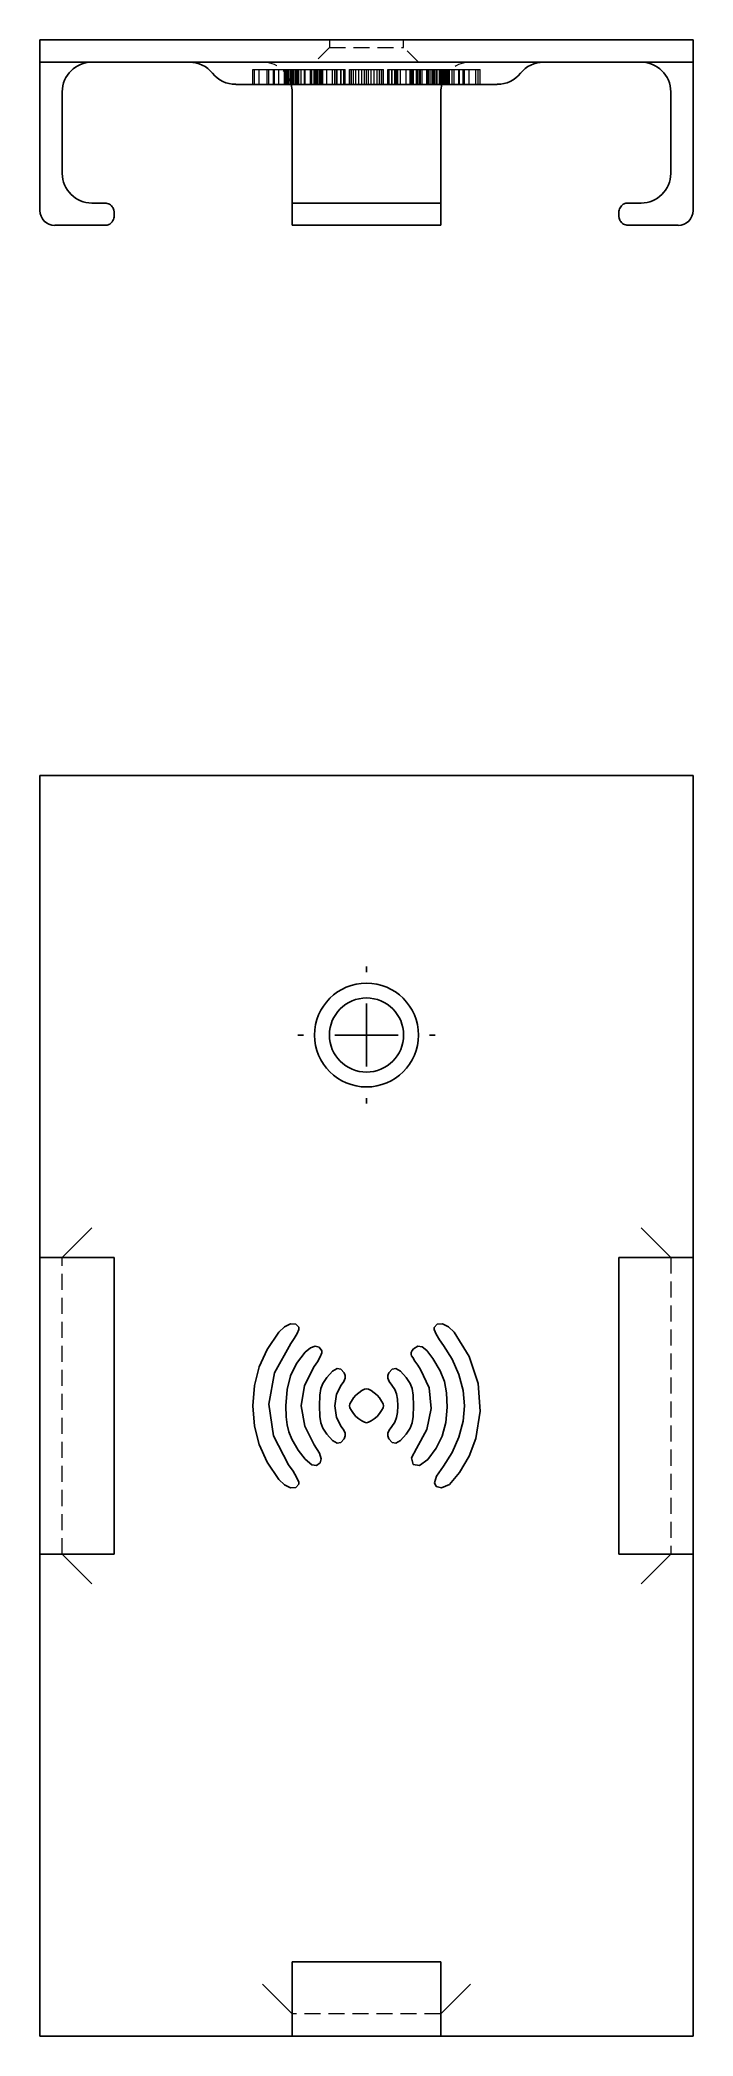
# Model space of a CAD drawing. Header units: millimetres. Extents: x 57 to 230, y 7 to 165.
# Drawn here: x 57.1 to 108.9, y 7 to 165.4 of the extents above.
import ezdxf

# ---------------------------------------------------------------- set-up
doc = ezdxf.new("R2010")
doc.units = ezdxf.units.MM
doc.linetypes.add('HIDDEN', pattern=[1.905, 1.27, -0.635])
doc.layers.add('10', color=7, linetype='Continuous')

# ---------------------------------------------------------------- blocks, each defined once
blk = doc.blocks.new('SW_CENTERMARKSYMBOL_0')
at = {"layer": '10', "color": 0}
for p, q in [((0, 5), (0, 5.44)), ((0, 0), (0, 2.5)), ((-5, 0), (-5.44, 0)), ((0, 0), (-2.5, 0)), ((0, 0), (0, -2.5)), ((0, 0), (2.5, 0)), ((5, 0), (5.44, 0)), ((0, -5), (0, -5.44))]:
    blk.add_line(p, q, dxfattribs=at)

msp = doc.modelspace()

# ---------------------------------------------------------------- linework, layer by layer
at = {"color": 7, "linetype": 'Continuous', "lineweight": 25}
for p, q in [((57.12, 165.35), (57.12, 163.59)), ((57.12, 165.35), (108.88, 165.35)), ((108.88, 165.35), (108.88, 163.59)), ((108.88, 163.59), (57.12, 163.59)), ((57.12, 163.59), (57.12, 161.24)), ((108.88, 161.24), (108.88, 163.59)), ((72.63, 161.82), (93.37, 161.82)), ((57.12, 161.24), (57.12, 151.82)), ((58.88, 154.76), (58.88, 161.24)), ((77.12, 154.76), (77.12, 161.24)), ((88.88, 161.24), (88.88, 154.76)), ((107.12, 161.24), (107.12, 154.76)), ((108.88, 151.82), (108.88, 161.24)), ((77.12, 154.76), (77.12, 152.41)), ((88.88, 152.41), (88.88, 154.76)), ((62.18, 152.41), (61.24, 152.41)), ((88.88, 152.41), (77.12, 152.41)), ((104.76, 152.41), (103.82, 152.41)), ((58.29, 150.65), (62.18, 150.65)), ((63, 151.47), (63, 151.59)), ((77.12, 151.47), (77.12, 151.59)), ((77.12, 150.65), (88.88, 150.65)), ((88.88, 151.59), (88.88, 151.47)), ((103, 151.59), (103, 151.47)), ((103.82, 150.65), (107.71, 150.65)), ((108.88, 107), (57.12, 107)), ((57.12, 107), (57.12, 71.12)), ((108.88, 71.12), (108.88, 107)), ((57.12, 71.12), (57.12, 68.76)), ((61.24, 71.12), (58.88, 68.76)), ((107.12, 68.76), (104.76, 71.12)), ((108.88, 68.76), (108.88, 71.12)), ((57.12, 68.76), (57.12, 45.24)), ((57.12, 68.76), (58.29, 68.76)), ((58.29, 68.76), (62.18, 68.76)), ((63, 45.24), (63, 68.76)), ((103, 68.76), (103, 45.24)), ((103.82, 68.76), (107.71, 68.76)), ((107.71, 68.76), (108.88, 68.76)), ((108.88, 45.24), (108.88, 68.76)), ((76.5, 63.27), (76.98, 63.5)), ((76.98, 63.5), (77.39, 63.47)), ((77.39, 63.47), (77.64, 63.23)), ((88.36, 63.22), (88.61, 63.47)), ((88.61, 63.47), (89.02, 63.5)), ((89.02, 63.5), (89.5, 63.27)), ((75.12, 61.46), (76.06, 62.84)), ((76.99, 61.93), (75.72, 59.62)), ((76.06, 62.84), (76.5, 63.27)), ((77.27, 62.34), (76.99, 61.93)), ((77.5, 62.73), (77.27, 62.34)), ((77.64, 63.06), (77.5, 62.73)), ((77.64, 63.23), (77.64, 63.06)), ((88.36, 63.04), (88.36, 63.22)), ((88.53, 62.67), (88.36, 63.04)), ((88.78, 62.24), (88.53, 62.67)), ((89.11, 61.78), (88.78, 62.24)), ((89.78, 60.71), (89.11, 61.78)), ((89.5, 63.27), (89.94, 62.84)), ((89.94, 62.84), (91.14, 60.9)), ((74.49, 60.08), (75.12, 61.46)), ((76.97, 59.38), (77.45, 60.35)), ((77.45, 60.35), (78.14, 61.25)), ((78.14, 61.25), (78.56, 61.6)), ((78.56, 61.6), (78.93, 61.74)), ((79.12, 60.5), (78.86, 60.11)), ((78.93, 61.74), (79.24, 61.65)), ((79.32, 60.88), (79.12, 60.5)), ((79.24, 61.65), (79.45, 61.36)), ((79.45, 61.2), (79.32, 60.88)), ((79.45, 61.36), (79.45, 61.2)), ((86.53, 61.08), (86.55, 61.23)), ((86.57, 60.96), (86.53, 61.08)), ((86.55, 61.23), (86.62, 61.39)), ((86.66, 60.82), (86.57, 60.96)), ((86.62, 61.39), (86.73, 61.53)), ((86.84, 60.55), (86.66, 60.82)), ((86.73, 61.53), (87.06, 61.72)), ((87.06, 60.22), (86.84, 60.55)), ((87.06, 61.72), (87.4, 61.68)), ((87.29, 59.89), (87.06, 60.22)), ((87.4, 61.68), (87.77, 61.38)), ((87.77, 61.38), (88.25, 60.75)), ((88.25, 60.75), (88.83, 59.78)), ((90.31, 59.48), (89.78, 60.71)), ((91.14, 60.9), (91.84, 58.77)), ((74, 57), (74.12, 58.62)), ((74.12, 58.62), (74.49, 60.08)), ((75.72, 59.62), (75.25, 57.12)), ((76.7, 58.28), (76.97, 59.38)), ((78.09, 58.61), (77.83, 57)), ((78.86, 60.11), (78.09, 58.61)), ((79.37, 58.36), (79.54, 58.77)), ((79.54, 58.77), (79.86, 59.24)), ((79.86, 59.24), (80.3, 59.75)), ((80.3, 59.75), (80.67, 59.96)), ((80.98, 58.63), (80.62, 57.92)), ((80.67, 59.96), (80.97, 59.91)), ((80.97, 59.91), (81.23, 59.61)), ((81.2, 58.94), (80.98, 58.63)), ((81.3, 59.18), (81.2, 58.94)), ((81.23, 59.61), (81.31, 59.39)), ((81.31, 59.39), (81.3, 59.18)), ((84.69, 59.39), (84.77, 59.61)), ((84.7, 59.18), (84.69, 59.39)), ((84.8, 58.94), (84.7, 59.18)), ((84.77, 59.61), (85.03, 59.91)), ((85.02, 58.63), (84.8, 58.94)), ((85.24, 58.3), (85.02, 58.63)), ((85.03, 59.91), (85.33, 59.96)), ((85.33, 59.96), (85.7, 59.75)), ((85.7, 59.75), (86.14, 59.24)), ((86.14, 59.24), (86.46, 58.77)), ((86.46, 58.77), (86.63, 58.36)), ((87.96, 58.42), (87.29, 59.89)), ((88.83, 59.78), (89.18, 58.93)), ((89.18, 58.93), (89.35, 58.04)), ((90.65, 58.21), (90.31, 59.48)), ((91.84, 58.77), (92.02, 56.57)), ((75.25, 57.12), (75.64, 54.62)), ((76.61, 57), (76.7, 58.28)), ((79.28, 57), (79.3, 57.85)), ((79.3, 57.85), (79.37, 58.36)), ((80.62, 57.92), (80.5, 57)), ((81.66, 57), (81.69, 57.16)), ((81.69, 57.16), (81.8, 57.38)), ((81.8, 57.38), (81.97, 57.62)), ((81.97, 57.62), (82.16, 57.84)), ((82.16, 57.84), (82.38, 58.03)), ((82.38, 58.03), (82.62, 58.2)), ((82.62, 58.2), (82.84, 58.31)), ((82.84, 58.31), (83, 58.34)), ((83, 58.34), (83.16, 58.31)), ((83.16, 58.31), (83.38, 58.2)), ((83.38, 58.2), (83.62, 58.03)), ((83.62, 58.03), (83.84, 57.84)), ((83.84, 57.84), (84.03, 57.62)), ((84.03, 57.62), (84.2, 57.38)), ((84.2, 57.38), (84.31, 57.16)), ((84.31, 57.16), (84.34, 57)), ((85.38, 57.94), (85.24, 58.3)), ((85.46, 57.52), (85.38, 57.94)), ((85.48, 57), (85.46, 57.52)), ((86.63, 58.36), (86.7, 57.85)), ((86.7, 57.85), (86.72, 57)), ((88.13, 56.79), (87.96, 58.42)), ((89.35, 58.04), (89.4, 56.9)), ((90.76, 57), (90.65, 58.21)), ((74.12, 55.38), (74, 57)), ((76.63, 56.12), (76.61, 57)), ((76.71, 55.48), (76.63, 56.12)), ((76.85, 54.93), (76.71, 55.48)), ((77.83, 57), (78.1, 55.39)), ((79.3, 56.15), (79.28, 57)), ((79.37, 55.64), (79.3, 56.15)), ((79.54, 55.23), (79.37, 55.64)), ((80.5, 57), (80.62, 56.08)), ((80.62, 56.08), (80.98, 55.37)), ((81.69, 56.84), (81.66, 57)), ((81.8, 56.62), (81.69, 56.84)), ((81.97, 56.38), (81.8, 56.62)), ((82.16, 56.16), (81.97, 56.38)), ((82.38, 55.97), (82.16, 56.16)), ((82.62, 55.8), (82.38, 55.97)), ((82.84, 55.69), (82.62, 55.8)), ((83, 55.66), (82.84, 55.69)), ((83.16, 55.69), (83, 55.66)), ((83.38, 55.8), (83.16, 55.69)), ((83.62, 55.97), (83.38, 55.8)), ((83.84, 56.16), (83.62, 55.97)), ((84.03, 56.38), (83.84, 56.16)), ((84.2, 56.62), (84.03, 56.38)), ((84.31, 56.84), (84.2, 56.62)), ((84.34, 57), (84.31, 56.84)), ((85.02, 55.37), (85.24, 55.7)), ((85.24, 55.7), (85.38, 56.06)), ((85.38, 56.06), (85.46, 56.48)), ((85.46, 56.48), (85.48, 57)), ((86.63, 55.64), (86.46, 55.23)), ((86.7, 56.15), (86.63, 55.64)), ((86.72, 57), (86.7, 56.15)), ((87.79, 55.13), (88.13, 56.79)), ((89.3, 55.68), (89.01, 54.6)), ((89.4, 56.9), (89.3, 55.68)), ((90.31, 54.52), (90.65, 55.79)), ((90.65, 55.79), (90.76, 57)), ((92.02, 56.57), (91.67, 54.4)), ((74.49, 53.92), (74.12, 55.38)), ((75.12, 52.54), (74.49, 53.92)), ((75.64, 54.62), (76.83, 52.31)), ((77.09, 54.36), (76.85, 54.93)), ((77.58, 53.49), (77.09, 54.36)), ((78.1, 55.39), (78.86, 53.89)), ((78.86, 53.89), (79.28, 53.23)), ((79.86, 54.76), (79.54, 55.23)), ((80.3, 54.25), (79.86, 54.76)), ((80.67, 54.04), (80.3, 54.25)), ((80.97, 54.09), (80.67, 54.04)), ((81.23, 54.39), (80.97, 54.09)), ((80.98, 55.37), (81.2, 55.06)), ((81.2, 55.06), (81.3, 54.82)), ((81.31, 54.61), (81.23, 54.39)), ((81.3, 54.82), (81.31, 54.61)), ((84.69, 54.61), (84.7, 54.82)), ((84.77, 54.39), (84.69, 54.61)), ((84.7, 54.82), (84.8, 55.06)), ((85.03, 54.09), (84.77, 54.39)), ((84.8, 55.06), (85.02, 55.37)), ((85.33, 54.04), (85.03, 54.09)), ((85.7, 54.25), (85.33, 54.04)), ((86.14, 54.76), (85.7, 54.25)), ((86.46, 55.23), (86.14, 54.76)), ((86.96, 53.62), (87.79, 55.13)), ((89.01, 54.6), (88.53, 53.63)), ((89.78, 53.29), (90.31, 54.52)), ((91.67, 54.4), (91.14, 53.01)), ((76.06, 51.16), (75.12, 52.54)), ((76.83, 52.31), (77.18, 51.81)), ((78.14, 52.77), (77.58, 53.49)), ((78.66, 52.31), (78.14, 52.77)), ((79.03, 52.26), (78.66, 52.31)), ((79.33, 52.48), (79.03, 52.26)), ((79.28, 53.23), (79.42, 52.78)), ((79.42, 52.78), (79.33, 52.48)), ((86.57, 52.86), (86.96, 53.62)), ((86.7, 52.34), (86.57, 52.86)), ((87.2, 52.27), (86.7, 52.34)), ((87.86, 52.75), (87.2, 52.27)), ((88.53, 53.63), (87.86, 52.75)), ((89.11, 52.22), (89.78, 53.29)), ((91.14, 53.01), (90.38, 51.72)), ((76.5, 50.73), (76.06, 51.16)), ((76.98, 50.5), (76.5, 50.73)), ((77.18, 51.81), (77.45, 51.35)), ((77.64, 50.77), (77.39, 50.53)), ((77.45, 51.35), (77.64, 50.95)), ((77.64, 50.95), (77.64, 50.77)), ((88.39, 50.9), (88.56, 51.42)), ((88.53, 50.6), (88.39, 50.9)), ((88.56, 51.42), (89.11, 52.22)), ((89.58, 50.75), (88.94, 50.48)), ((90.38, 51.72), (89.58, 50.75)), ((77.39, 50.53), (76.98, 50.5)), ((88.94, 50.48), (88.53, 50.6)), ((58.29, 45.24), (57.12, 45.24)), ((57.12, 45.24), (57.12, 42.88)), ((62.18, 45.24), (58.29, 45.24)), ((61.24, 42.88), (58.88, 45.24)), ((107.71, 45.24), (103.82, 45.24)), ((107.12, 45.24), (104.76, 42.88)), ((108.88, 45.24), (107.71, 45.24)), ((108.88, 42.88), (108.88, 45.24)), ((57.12, 42.88), (57.12, 7)), ((108.88, 7), (108.88, 42.88)), ((88.88, 12.88), (77.12, 12.88)), ((77.12, 8.76), (74.76, 11.12)), ((77.12, 8.18), (77.12, 12.06)), ((88.88, 12.06), (88.88, 8.18)), ((88.88, 8.76), (91.24, 11.12)), ((77.12, 7), (77.12, 8.18)), ((88.88, 8.18), (88.88, 7)), ((57.12, 7), (74.76, 7)), ((74.76, 7), (77.12, 7)), ((77.12, 7), (88.88, 7)), ((88.88, 7), (91.24, 7)), ((91.24, 7), (108.88, 7))]:
    msp.add_line(p, q, dxfattribs=at)
at = {"color": 7, "linetype": 'HIDDEN', "lineweight": 18}
for p, q in [((80.06, 164.76), (78.88, 163.59)), ((80.06, 165.35), (80.06, 164.76)), ((80.06, 164.76), (85.94, 164.76)), ((85.94, 164.76), (85.94, 165.35)), ((87.12, 163.59), (85.94, 164.76)), ((74, 163), (74.12, 163)), ((74, 161.82), (74, 163)), ((74.12, 163), (74.49, 163)), ((74.12, 161.82), (74.12, 163)), ((74.49, 163), (75.12, 163)), ((74.49, 161.82), (74.49, 163)), ((75.12, 163), (76.06, 163)), ((75.12, 161.82), (75.12, 163)), ((75.25, 161.82), (75.25, 163)), ((75.64, 161.82), (75.64, 163)), ((75.72, 161.82), (75.72, 163)), ((76.06, 163), (76.5, 163)), ((76.06, 161.82), (76.06, 163)), ((76.5, 163), (76.98, 163)), ((76.5, 161.82), (76.5, 163)), ((76.5, 161.82), (76.5, 163)), ((76.61, 161.82), (76.61, 163)), ((76.63, 161.82), (76.63, 163)), ((76.7, 161.82), (76.7, 163)), ((76.71, 161.82), (76.71, 163)), ((76.83, 161.82), (76.83, 163)), ((76.85, 161.82), (76.85, 163)), ((76.97, 161.82), (76.97, 163)), ((76.98, 163), (77.39, 163)), ((76.98, 161.82), (76.98, 163)), ((76.98, 161.82), (76.98, 163)), ((76.99, 161.82), (76.99, 163)), ((77.09, 161.82), (77.09, 163)), ((77.18, 161.82), (77.18, 163)), ((77.27, 161.82), (77.27, 163)), ((77.39, 161.82), (77.39, 163)), ((77.39, 163), (77.64, 163)), ((77.39, 161.82), (77.39, 163)), ((77.45, 161.82), (77.45, 163)), ((77.45, 161.82), (77.45, 163)), ((77.5, 161.82), (77.5, 163)), ((77.58, 161.82), (77.58, 163)), ((77.64, 161.82), (77.64, 163)), ((77.64, 161.82), (77.64, 163)), ((77.64, 163), (78.14, 163)), ((77.64, 161.82), (77.64, 163)), ((77.64, 161.82), (77.64, 163)), ((77.83, 161.82), (77.83, 163)), ((78.09, 161.82), (78.09, 163)), ((78.1, 161.82), (78.1, 163)), ((78.14, 163), (78.56, 163)), ((78.14, 161.82), (78.14, 163)), ((78.14, 161.82), (78.14, 163)), ((78.56, 163), (78.93, 163)), ((78.56, 161.82), (78.56, 163)), ((78.66, 161.82), (78.66, 163)), ((78.86, 161.82), (78.86, 163)), ((78.86, 161.82), (78.86, 163)), ((78.93, 161.82), (78.93, 163)), ((78.93, 163), (79.24, 163)), ((79.03, 161.82), (79.03, 163)), ((79.12, 161.82), (79.12, 163)), ((79.24, 163), (79.45, 163)), ((79.24, 161.82), (79.24, 163)), ((79.28, 161.82), (79.28, 163)), ((79.28, 161.82), (79.28, 163)), ((79.3, 161.82), (79.3, 163)), ((79.32, 161.82), (79.32, 163)), ((79.33, 161.82), (79.33, 163)), ((79.37, 161.82), (79.37, 163)), ((79.42, 161.82), (79.42, 163)), ((79.45, 161.82), (79.45, 163)), ((79.45, 163), (79.45, 163)), ((79.45, 161.82), (79.45, 163)), ((79.45, 163), (79.54, 163)), ((79.54, 163), (79.86, 163)), ((79.54, 161.82), (79.54, 163)), ((79.86, 163), (80.3, 163)), ((79.86, 161.82), (79.86, 163)), ((80.3, 163), (80.67, 163)), ((80.3, 161.82), (80.3, 163)), ((80.5, 161.82), (80.5, 163)), ((80.62, 161.82), (80.62, 163)), ((80.67, 161.82), (80.67, 163)), ((80.67, 163), (80.97, 163)), ((80.97, 163), (81.23, 163)), ((80.97, 161.82), (80.97, 163)), ((80.98, 161.82), (80.98, 163)), ((81.2, 161.82), (81.2, 163)), ((81.23, 161.82), (81.23, 163)), ((81.23, 163), (81.31, 163)), ((81.3, 161.82), (81.3, 163)), ((81.31, 161.82), (81.31, 163)), ((81.66, 163), (81.69, 163)), ((81.66, 161.82), (81.66, 163)), ((81.69, 163), (81.8, 163)), ((81.69, 161.82), (81.69, 163)), ((81.8, 163), (81.97, 163)), ((81.8, 161.82), (81.8, 163)), ((81.97, 163), (82.16, 163)), ((81.97, 161.82), (81.97, 163)), ((82.16, 163), (82.38, 163)), ((82.16, 161.82), (82.16, 163)), ((82.38, 163), (82.62, 163)), ((82.38, 161.82), (82.38, 163)), ((82.62, 163), (82.84, 163)), ((82.62, 161.82), (82.62, 163)), ((82.84, 163), (83, 163)), ((82.84, 161.82), (82.84, 163)), ((83, 161.82), (83, 163)), ((83, 163), (83.16, 163)), ((83.16, 163), (83.38, 163)), ((83.16, 161.82), (83.16, 163)), ((83.38, 161.82), (83.38, 163)), ((83.38, 163), (83.62, 163)), ((83.62, 161.82), (83.62, 163)), ((83.62, 163), (83.84, 163)), ((83.84, 161.82), (83.84, 163)), ((83.84, 163), (84.03, 163)), ((84.03, 161.82), (84.03, 163)), ((84.03, 163), (84.2, 163)), ((84.2, 161.82), (84.2, 163)), ((84.2, 163), (84.31, 163)), ((84.31, 161.82), (84.31, 163)), ((84.31, 163), (84.34, 163)), ((84.34, 161.82), (84.34, 163)), ((84.69, 163), (84.77, 163)), ((84.69, 161.82), (84.69, 163)), ((84.7, 161.82), (84.7, 163)), ((84.77, 163), (85.03, 163)), ((84.77, 161.82), (84.77, 163)), ((84.8, 161.82), (84.8, 163)), ((85.02, 161.82), (85.02, 163)), ((85.03, 163), (85.33, 163)), ((85.03, 161.82), (85.03, 163)), ((85.24, 161.82), (85.24, 163)), ((85.33, 161.82), (85.33, 163)), ((85.33, 163), (85.7, 163)), ((85.38, 161.82), (85.38, 163)), ((85.46, 161.82), (85.46, 163)), ((85.48, 161.82), (85.48, 163)), ((85.7, 163), (86.14, 163)), ((85.7, 161.82), (85.7, 163)), ((86.14, 161.82), (86.14, 163)), ((86.14, 163), (86.46, 163)), ((86.46, 161.82), (86.46, 163)), ((86.46, 163), (86.53, 163)), ((86.53, 163), (86.55, 163)), ((86.53, 161.82), (86.53, 163)), ((86.55, 163), (86.62, 163)), ((86.55, 161.82), (86.55, 163)), ((86.57, 161.82), (86.57, 163)), ((86.57, 161.82), (86.57, 163)), ((86.62, 163), (86.73, 163)), ((86.62, 161.82), (86.62, 163)), ((86.63, 161.82), (86.63, 163)), ((86.7, 161.82), (86.7, 163)), ((86.7, 161.82), (86.7, 163)), ((86.72, 161.82), (86.72, 163)), ((86.73, 163), (87.06, 163)), ((86.73, 161.82), (86.73, 163)), ((86.96, 161.82), (86.96, 163)), ((87.06, 161.82), (87.06, 163)), ((87.06, 163), (87.4, 163)), ((87.2, 161.82), (87.2, 163)), ((87.29, 161.82), (87.29, 163)), ((87.4, 163), (87.77, 163)), ((87.4, 161.82), (87.4, 163)), ((87.77, 161.82), (87.77, 163)), ((87.77, 163), (88.25, 163)), ((87.79, 161.82), (87.79, 163)), ((87.86, 161.82), (87.86, 163)), ((87.96, 161.82), (87.96, 163)), ((88.13, 161.82), (88.13, 163)), ((88.25, 161.82), (88.25, 163)), ((88.25, 163), (88.36, 163)), ((88.36, 163), (88.61, 163)), ((88.36, 161.82), (88.36, 163)), ((88.36, 161.82), (88.36, 163)), ((88.39, 161.82), (88.39, 163)), ((88.53, 161.82), (88.53, 163)), ((88.53, 161.82), (88.53, 163)), ((88.53, 161.82), (88.53, 163)), ((88.56, 161.82), (88.56, 163)), ((88.61, 163), (89.02, 163)), ((88.61, 161.82), (88.61, 163)), ((88.78, 161.82), (88.78, 163)), ((88.83, 161.82), (88.83, 163)), ((88.94, 161.82), (88.94, 163)), ((89.01, 161.82), (89.01, 163)), ((89.02, 163), (89.5, 163)), ((89.02, 161.82), (89.02, 163)), ((89.11, 161.82), (89.11, 163)), ((89.18, 161.82), (89.18, 163)), ((89.3, 161.82), (89.3, 163)), ((89.35, 161.82), (89.35, 163)), ((89.4, 161.82), (89.4, 163)), ((89.5, 161.82), (89.5, 163)), ((89.5, 163), (89.94, 163)), ((89.58, 161.82), (89.58, 163)), ((89.78, 161.82), (89.78, 163)), ((89.94, 161.82), (89.94, 163)), ((89.94, 163), (91.14, 163)), ((90.31, 161.82), (90.31, 163)), ((90.38, 161.82), (90.38, 163)), ((90.65, 161.82), (90.65, 163)), ((90.76, 161.82), (90.76, 163)), ((91.14, 161.82), (91.14, 163)), ((91.14, 163), (91.84, 163)), ((91.14, 161.82), (91.14, 163)), ((91.67, 161.82), (91.67, 163)), ((91.84, 161.82), (91.84, 163)), ((91.84, 163), (92.02, 163)), ((92.02, 161.82), (92.02, 163)), ((58.88, 45.24), (58.88, 68.76)), ((107.12, 68.76), (107.12, 45.24)), ((88.88, 8.76), (77.12, 8.76))]:
    msp.add_line(p, q, dxfattribs=at)
at = {"color": 7, "linetype": 'Continuous', "lineweight": 25}
for radius in [4.12, 2.94]:
    msp.add_circle((83, 86.41), radius, dxfattribs=at)
for centre, radius, start, end in [((61.24, 161.24), 2.35, 90, 180), ((68.96, 161.24), 2.35, 38.6822, 90), ((97.04, 161.24), 2.35, 90, 141.3178), ((104.76, 161.24), 2.35, 0, 90), ((72.63, 164.18), 2.35, 218.6822, 270), ((74.76, 161.24), 2.35, 0, 14.4775), ((91.24, 161.24), 2.35, 165.5225, 180), ((93.37, 164.18), 2.35, 270, 321.3178), ((61.24, 154.76), 2.35, 180, 270), ((104.76, 154.76), 2.35, 270, 0), ((58.29, 151.82), 1.18, 180, 270), ((107.71, 151.82), 1.18, 270, 0)]:
    msp.add_arc(centre, radius, start, end, dxfattribs=at)
at = {"color": 7, "linetype": 'HIDDEN', "lineweight": 18}
for centre, start, end in [((74.76, 161.24), 14.4775, 90), ((91.24, 161.24), 90, 165.5225)]:
    msp.add_arc(centre, 2.35, start, end, dxfattribs=at)
at = {"color": 7, "linetype": 'Continuous', "lineweight": 25}
for points, knots in [([(62.18, 152.41), (62.3, 152.41), (62.42, 152.41), (62.54, 152.36), (62.66, 152.32), (62.77, 152.23), (62.85, 152.12), (62.91, 152.04), (62.96, 151.95), (62.98, 151.86), (63, 151.77), (63, 151.68), (63, 151.59)], [0, 0, 0, 0, 0.02719873, 0.02719873, 0.02719873, 0.05439745, 0.05439745, 0.05439745, 0.0747965, 0.0747965, 0.0747965, 0.09519555, 0.09519555, 0.09519555, 0.09519555]), ([(77.12, 152.41), (77.12, 152.41), (77.12, 152.41), (77.12, 152.39), (77.12, 152.37), (77.12, 152.33), (77.12, 152.27), (77.12, 152.18), (77.12, 152.07), (77.12, 151.95), (77.12, 151.83), (77.12, 151.71), (77.12, 151.59)], [0, 0, 0, 0, 0.02039905, 0.02039905, 0.02039905, 0.04079809, 0.04079809, 0.04079809, 0.06799682, 0.06799682, 0.06799682, 0.09519555, 0.09519555, 0.09519555, 0.09519555]), ([(88.88, 151.59), (88.88, 151.71), (88.88, 151.83), (88.88, 151.95), (88.88, 152.07), (88.88, 152.18), (88.88, 152.27), (88.88, 152.33), (88.88, 152.37), (88.88, 152.39), (88.88, 152.41), (88.88, 152.41), (88.88, 152.41)], [0, 0, 0, 0, 0.02719873, 0.02719873, 0.02719873, 0.05439745, 0.05439745, 0.05439745, 0.0747965, 0.0747965, 0.0747965, 0.09519555, 0.09519555, 0.09519555, 0.09519555]), ([(103, 151.59), (103, 151.71), (103, 151.83), (103.05, 151.95), (103.1, 152.07), (103.18, 152.18), (103.29, 152.27), (103.37, 152.33), (103.46, 152.37), (103.55, 152.39), (103.64, 152.41), (103.73, 152.41), (103.82, 152.41)], [0, 0, 0, 0, 0.02719873, 0.02719873, 0.02719873, 0.05439745, 0.05439745, 0.05439745, 0.0747965, 0.0747965, 0.0747965, 0.09519555, 0.09519555, 0.09519555, 0.09519555]), ([(63, 151.47), (63, 151.35), (63, 151.23), (62.95, 151.11), (62.9, 150.99), (62.82, 150.87), (62.71, 150.79), (62.63, 150.73), (62.54, 150.69), (62.45, 150.67), (62.36, 150.65), (62.27, 150.65), (62.18, 150.65)], [0, 0, 0, 0, 0.02719873, 0.02719873, 0.02719873, 0.05439745, 0.05439745, 0.05439745, 0.0747965, 0.0747965, 0.0747965, 0.09519555, 0.09519555, 0.09519555, 0.09519555]), ([(77.12, 151.47), (77.12, 151.38), (77.12, 151.29), (77.12, 151.2), (77.12, 151.11), (77.12, 151.02), (77.12, 150.94), (77.12, 150.83), (77.12, 150.74), (77.12, 150.7), (77.12, 150.65), (77.12, 150.65), (77.12, 150.65)], [0, 0, 0, 0, 0.02039905, 0.02039905, 0.02039905, 0.04079809, 0.04079809, 0.04079809, 0.06799682, 0.06799682, 0.06799682, 0.09519555, 0.09519555, 0.09519555, 0.09519555]), ([(88.88, 150.65), (88.88, 150.65), (88.88, 150.65), (88.88, 150.7), (88.88, 150.74), (88.88, 150.83), (88.88, 150.94), (88.88, 151.02), (88.88, 151.11), (88.88, 151.2), (88.88, 151.29), (88.88, 151.38), (88.88, 151.47)], [0, 0, 0, 0, 0.02719873, 0.02719873, 0.02719873, 0.05439745, 0.05439745, 0.05439745, 0.0747965, 0.0747965, 0.0747965, 0.09519555, 0.09519555, 0.09519555, 0.09519555]), ([(103.82, 150.65), (103.7, 150.65), (103.58, 150.65), (103.46, 150.7), (103.34, 150.74), (103.23, 150.83), (103.15, 150.94), (103.09, 151.02), (103.04, 151.11), (103.02, 151.2), (103, 151.29), (103, 151.38), (103, 151.47)], [0, 0, 0, 0, 0.02719873, 0.02719873, 0.02719873, 0.05439745, 0.05439745, 0.05439745, 0.0747965, 0.0747965, 0.0747965, 0.09519555, 0.09519555, 0.09519555, 0.09519555]), ([(63, 68.76), (63, 68.76), (63, 68.76), (62.95, 68.76), (62.9, 68.76), (62.82, 68.76), (62.71, 68.76), (62.63, 68.76), (62.54, 68.76), (62.45, 68.76), (62.36, 68.76), (62.27, 68.76), (62.18, 68.76)], [0, 0, 0, 0, 0.02719873, 0.02719873, 0.02719873, 0.05439745, 0.05439745, 0.05439745, 0.0747965, 0.0747965, 0.0747965, 0.09519555, 0.09519555, 0.09519555, 0.09519555]), ([(103.82, 68.76), (103.7, 68.76), (103.58, 68.76), (103.46, 68.76), (103.34, 68.76), (103.23, 68.76), (103.15, 68.76), (103.09, 68.76), (103.04, 68.76), (103.02, 68.76), (103, 68.76), (103, 68.76), (103, 68.76)], [0, 0, 0, 0, 0.02719873, 0.02719873, 0.02719873, 0.05439745, 0.05439745, 0.05439745, 0.0747965, 0.0747965, 0.0747965, 0.09519555, 0.09519555, 0.09519555, 0.09519555]), ([(62.18, 45.24), (62.27, 45.24), (62.36, 45.24), (62.45, 45.24), (62.54, 45.24), (62.63, 45.24), (62.71, 45.24), (62.82, 45.24), (62.9, 45.24), (62.95, 45.24), (63, 45.24), (63, 45.24), (63, 45.24)], [0, 0, 0, 0, 0.02039905, 0.02039905, 0.02039905, 0.04079809, 0.04079809, 0.04079809, 0.06799682, 0.06799682, 0.06799682, 0.09519555, 0.09519555, 0.09519555, 0.09519555]), ([(103, 45.24), (103, 45.24), (103, 45.24), (103.02, 45.24), (103.04, 45.24), (103.09, 45.24), (103.15, 45.24), (103.23, 45.24), (103.34, 45.24), (103.46, 45.24), (103.58, 45.24), (103.7, 45.24), (103.82, 45.24)], [0, 0, 0, 0, 0.02039905, 0.02039905, 0.02039905, 0.04079809, 0.04079809, 0.04079809, 0.06799682, 0.06799682, 0.06799682, 0.09519555, 0.09519555, 0.09519555, 0.09519555]), ([(77.12, 12.88), (77.12, 12.88), (77.12, 12.88), (77.12, 12.86), (77.12, 12.84), (77.12, 12.8), (77.12, 12.74), (77.12, 12.66), (77.12, 12.54), (77.12, 12.42), (77.12, 12.3), (77.12, 12.18), (77.12, 12.06)], [0, 0, 0, 0, 0.02039905, 0.02039905, 0.02039905, 0.04079809, 0.04079809, 0.04079809, 0.06799682, 0.06799682, 0.06799682, 0.09519555, 0.09519555, 0.09519555, 0.09519555]), ([(88.88, 12.06), (88.88, 12.18), (88.88, 12.3), (88.88, 12.42), (88.88, 12.54), (88.88, 12.66), (88.88, 12.74), (88.88, 12.8), (88.88, 12.84), (88.88, 12.86), (88.88, 12.88), (88.88, 12.88), (88.88, 12.88)], [0, 0, 0, 0, 0.02719873, 0.02719873, 0.02719873, 0.05439745, 0.05439745, 0.05439745, 0.0747965, 0.0747965, 0.0747965, 0.09519555, 0.09519555, 0.09519555, 0.09519555])]:
    msp.add_open_spline(points, degree=3, knots=knots, dxfattribs=at)

# ---------------------------------------------------------------- block references
at = {"layer": '10'}
msp.add_blockref('SW_CENTERMARKSYMBOL_0', (83, 86.41), dxfattribs=at)

doc.saveas('drawing.dxf')
